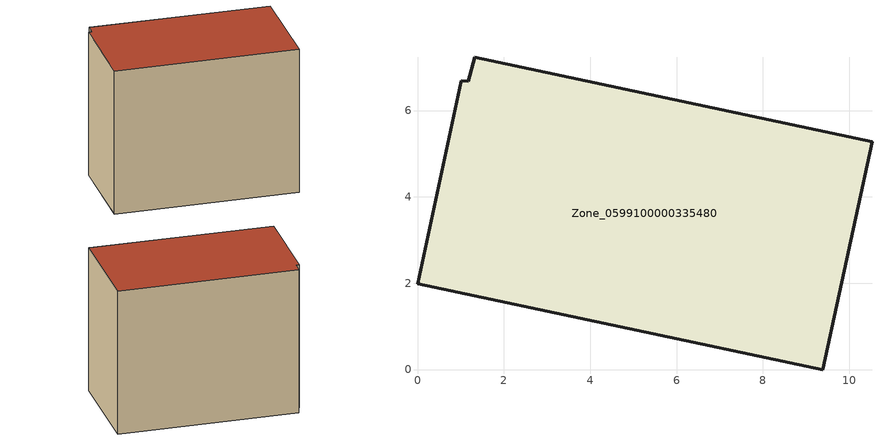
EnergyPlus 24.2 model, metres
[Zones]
Zone_0599100000335480
 floor ground (C_G): 1.18,6.68 1.32,7.23 10.53,5.28 9.39,0 0,1.99 1.01,6.69 z0
 wall outside (C_F): 9.39,0 10.53,5.28 1.32,7.23 1.18,6.68 1.01,6.69 0,1.99 9.39,0 z0:7.84
 roof outside (C_R): 1.32,7.23 1.18,6.68 1.01,6.69 0,1.99 9.39,0 10.53,5.28 z7.84
[BUILDING]
Pand.0599100000335480: North Axis=0; Terrain=City; Loads Convergence Tolerance Value=0.04; Temperature Convergence Tolerance Value=0.4; Solar Distribution=FullExterior; Maximum Number of Warmup Days=25; Minimum Number of Warmup Days=1
[Site:Location]
Rotterdam.The.Hague.AP_ZH_NLD Design_Conditions: Latitude=51.96; Longitude=4.45; Time Zone=1; Elevation=-4.5
[SITE:GROUNDTEMPERATURE:BUILDINGSURFACE]
18, 18, 18, 18, 18, 18, 18, 18, 18, 18, 18, 18
[MATERIAL] Thermal Absorptance=0.9; Solar Absorptance=0.7; Visible Absorptance=0.7
Name | Roughness | Thickness | Conductivity | Density | Specific Heat
G.TI.1975-1991 | MediumSmooth | 0.15 | 0.288461 | 540 | 1210
F.TI.1975-1991 | Rough | 0.3 | 0.230769 | 1920 | 840
R.TI.1975-1991 | MediumRough | 0.2 | 0.153846 | 1500 | 1000
[CONSTRUCTION]
C_G: G.TI.1975-1991
C_F: F.TI.1975-1991
C_R: R.TI.1975-1991
[ZONE]
Zone_0599100000335480: Type=1; Multiplier=1; Ceiling Height=Autocalculate; Volume=Autocalculate; Floor Area=autocalculate; Part of Total Floor Area=Yes
[ZONEINFILTRATION:DESIGNFLOWRATE]
Infil_Zone_0599100000335480: Zone or ZoneList or Space or SpaceList=Zone_0599100000335480; Schedule=AlwaysOn; Design Flow Rate Calculation Method=Flow/Area; Flow Rate per Floor Area=0.003; Constant Term Coefficient=1; Temperature Term Coefficient=0; Velocity Term Coefficient=0; Velocity Squared Term Coefficient=0
[HVACTEMPLATE:ZONE:IDEALLOADSAIRSYSTEM]
Zone_0599100000335480: Maximum Heating Supply Air Temperature=50; Minimum Cooling Supply Air Temperature=13; Maximum Heating Supply Air Humidity Ratio=0.0156; Minimum Cooling Supply Air Humidity Ratio=0.0077; Heating Limit=NoLimit; Cooling Limit=NoLimit; Dehumidification Control Type=ConstantSensibleHeatRatio; Cooling Sensible Heat Ratio=0.7; Dehumidification Setpoint=60; Humidification Control Type=None; Humidification Setpoint=30; Outdoor Air Method=None; Outdoor Air Flow Rate per Person=0.00944; Outdoor Air Flow Rate per Zone Floor Area=0; Outdoor Air Flow Rate per Zone=0; Demand Controlled Ventilation Type=None; Outdoor Air Economizer Type=NoEconomizer; Heat Recovery Type=None; Sensible Heat Recovery Effectiveness=0.7; Latent Heat Recovery Effectiveness=0.65
[ZONECONTROL:THERMOSTAT]
ThermostatControl_Zone_0599100000335480: Zone or ZoneList=Zone_0599100000335480; Control Type Schedule=DualSetpointControlType; Control 1=Thermostat_Zone_0599100000335480; Temperature Difference Between Cutout And Setpoint=0
[THERMOSTATSETPOINT:DUALSETPOINT]
Thermostat_Zone_0599100000335480: Heating Setpoint Temperature Schedule=HeatingSetpoint_Zone_0599100000335480; Cooling Setpoint Temperature Schedule=CoolingSetpoint_Zone_0599100000335480
[SCHEDULE:COMPACT]
HeatingSetpoint_Zone_0599100000335480: Through: 12/31, For: AllDays, Until: 24:00, 21
CoolingSetpoint_Zone_0599100000335480: Through: 12/31, For: AllDays, Until: 24:00, 24
DualSetpointControlType: Through: 12/31, For: AllDays, Until: 24:00, 4
AlwaysOn: Through: 12/31, For: AllDays, Until: 24:00, 1
